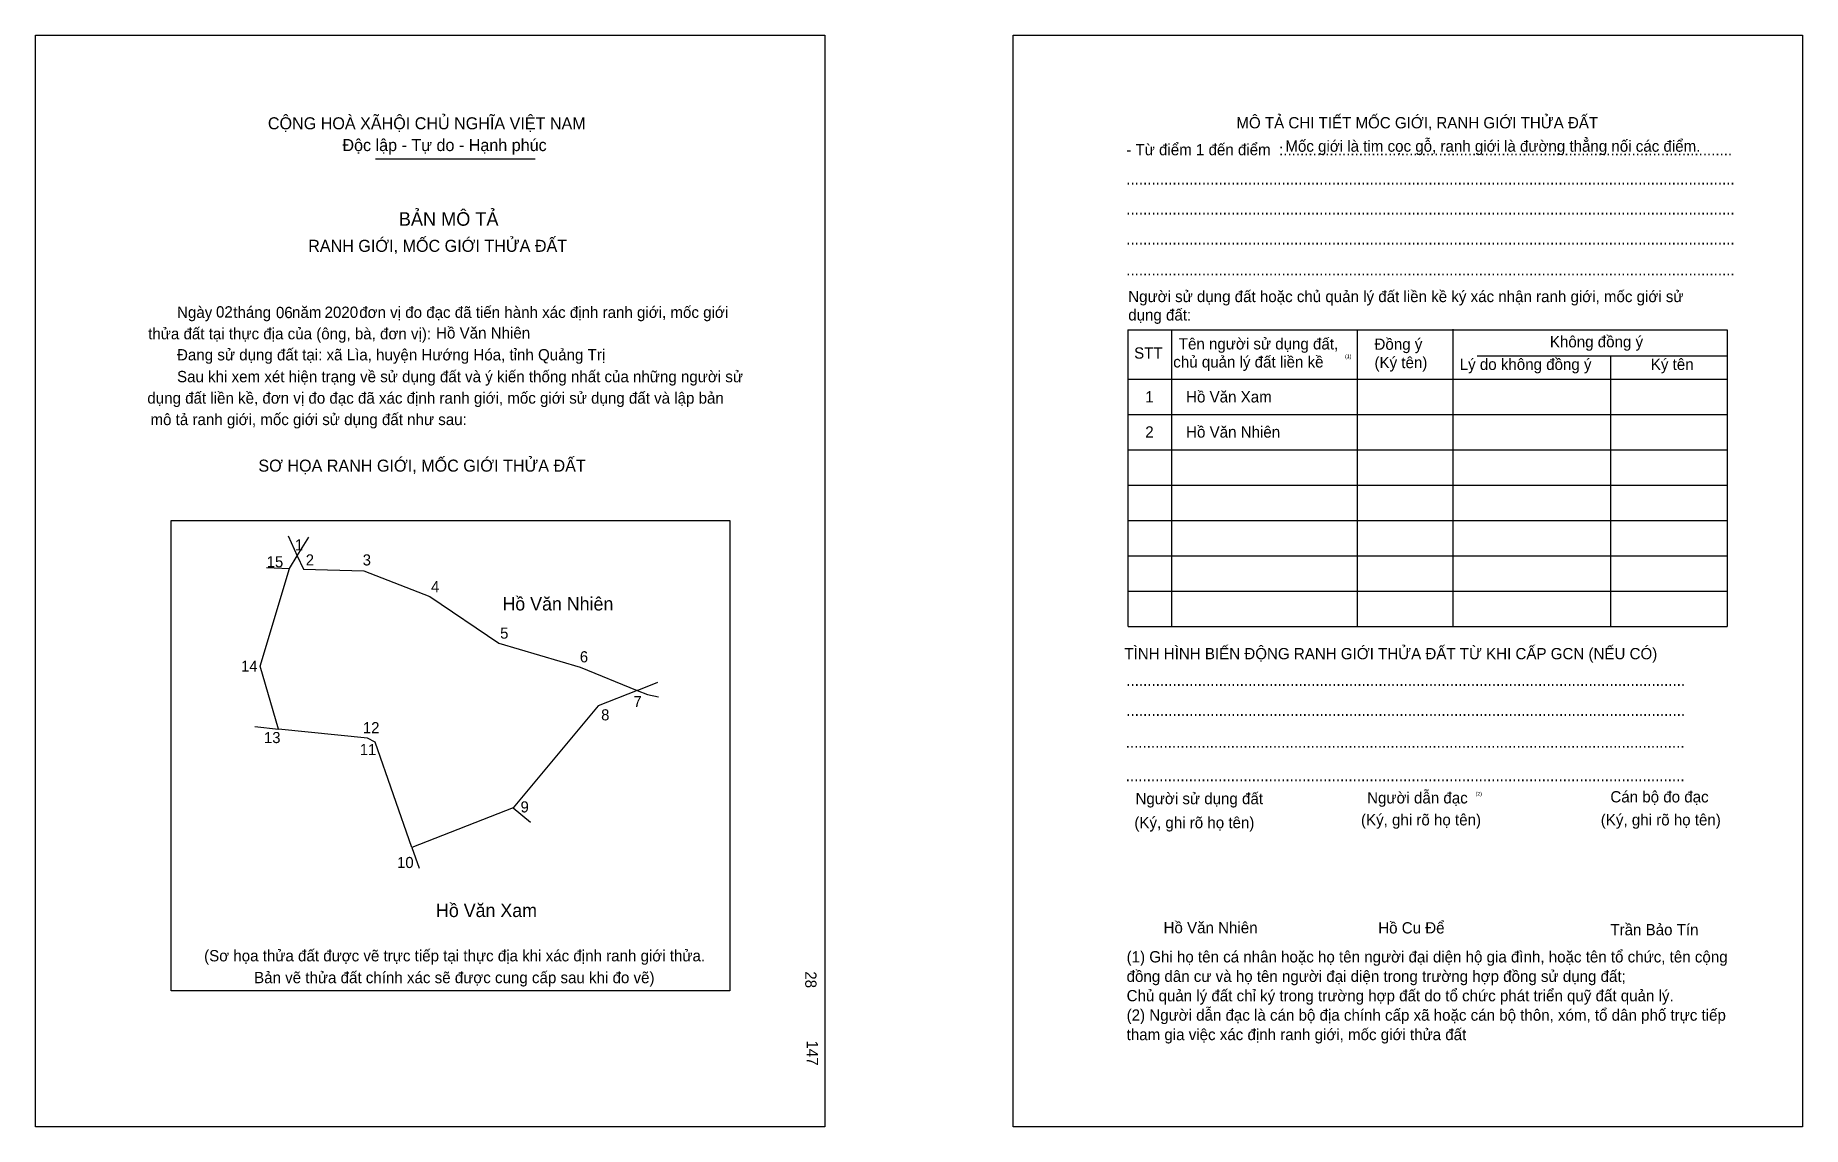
# Model space of a CAD drawing. Extents: x 548089 to 548656, y 1824116 to 1824466.
import ezdxf

# ---------------------------------------------------------------- set-up
doc = ezdxf.new("R2010")
doc.units = 0
for name, color, linetype in [('bmtKhungInTrang1', 7, 'Continuous'), ('bmtKhungInTrang2', 7, 'Continuous'), ('bmtNoiDung', 7, 'Continuous'), ('bmtTemplate', 7, 'Continuous'), ('CanhThua', 7, 'Continuous'), ('RauThua', 7, 'Continuous'), ('SoHieuDinhThua', 7, 'Continuous'), ('TenChuLanCan', 7, 'Continuous')]:
    doc.layers.add(name, color=color, linetype=linetype)

msp = doc.modelspace()

# ---------------------------------------------------------------- linework, layer by layer
at = {"layer": 'bmtKhungInTrang1'}
msp.add_lwpolyline([(548088.83, 1824466.08), (548341.99, 1824466.08), (548341.99, 1824115.92), (548088.83, 1824115.92)], close=True, dxfattribs=at)
at = {"layer": 'bmtKhungInTrang2'}
msp.add_lwpolyline([(548402.37, 1824466.08), (548655.53, 1824466.08), (548655.53, 1824115.92), (548402.37, 1824115.92)], close=True, dxfattribs=at)
at = {"layer": 'bmtTemplate'}
for p, q in [((548197.93, 1824426.4), (548249.12, 1824426.4)), ((548453.15, 1824371.64), (548453.15, 1824276.44)), ((548512.71, 1824371.64), (548512.71, 1824276.44)), ((548543.35, 1824371.75), (548543.35, 1824276.44)), ((548631.29, 1824371.64), (548631.29, 1824276.44)), ((548551.12, 1824363.25), (548631.29, 1824363.25)), ((548439.27, 1824355.77), (548631.29, 1824355.77)), ((548439.27, 1824344.44), (548631.29, 1824344.44)), ((548439.27, 1824333.11), (548631.29, 1824333.11)), ((548439.27, 1824321.77), (548631.29, 1824321.77)), ((548439.27, 1824310.44), (548631.29, 1824310.44)), ((548439.27, 1824299.11), (548631.29, 1824299.11)), ((548439.27, 1824287.78), (548631.29, 1824287.78)), ((548439.27, 1824276.44), (548631.29, 1824276.44))]:
    msp.add_line(p, q, dxfattribs=at)
for points in [[(548439.15, 1824371.64), (548631.29, 1824371.64)], [(548439.15, 1824371.64), (548439.15, 1824276.44)], [(548593.92, 1824363.14), (548593.92, 1824276.44)]]:
    msp.add_lwpolyline(points, dxfattribs=at)
msp.add_lwpolyline([(548132.39, 1824159.53), (548132.39, 1824310.43), (548311.52, 1824310.43), (548311.52, 1824159.53)], close=True, dxfattribs=at)
at = {"layer": 'CanhThua'}
for p, q in [((548170.34, 1824294.99), (548172.83, 1824299.04)), ((548172.83, 1824299.04), (548174.78, 1824294.8)), ((548160.9, 1824263.68), (548170.34, 1824294.99)), ((548174.78, 1824294.8), (548194.19, 1824294.27)), ((548194.19, 1824294.27), (548215.29, 1824286.04)), ((548215.29, 1824286.04), (548237.5, 1824271.06)), ((548237.5, 1824271.06), (548263.48, 1824263.32)), ((548166.83, 1824243.51), (548160.9, 1824263.68)), ((548263.48, 1824263.32), (548281.83, 1824255.88)), ((548281.83, 1824255.88), (548269.33, 1824250.95)), ((548269.33, 1824250.95), (548242.08, 1824218.21)), ((548195.39, 1824240.53), (548166.83, 1824243.51)), ((548197.85, 1824239.27), (548195.39, 1824240.53)), ((548209.6, 1824205.54), (548197.85, 1824239.27)), ((548242.08, 1824218.21), (548209.6, 1824205.54))]:
    msp.add_line(p, q, dxfattribs=at)
at = {"layer": 'RauThua'}
for p, q in [((548169.86, 1824305.51), (548172.83, 1824299.04)), ((548172.83, 1824299.04), (548176.55, 1824305.11)), ((548163, 1824295.3), (548170.34, 1824294.99)), ((548281.83, 1824255.88), (548288.44, 1824258.49)), ((548281.83, 1824255.88), (548285.11, 1824254.55)), ((548285.11, 1824254.55), (548288.61, 1824253.85)), ((548159.18, 1824244.29), (548166.83, 1824243.51)), ((548242.08, 1824218.21), (548247.56, 1824213.66)), ((548209.6, 1824205.54), (548211.93, 1824198.84))]:
    msp.add_line(p, q, dxfattribs=at)

# ---------------------------------------------------------------- texts
at = {"layer": 'bmtNoiDung'}
for s, height, p in [('02', 3.622, (548146.76, 1824375.54)), ('06', 3.622, (548165.97, 1824375.34)), ('2020', 3.622, (548181.56, 1824375.42)), ('Hồ Văn Nhiên', 3.6223, (548217.34, 1824368.8)), ('1', 3.62, (548444.72, 1824348.29)), ('Hồ Văn Xam ', 3.6223, (548457.83, 1824348.29)), ('2', 3.62, (548444.72, 1824337.01)), ('Hồ Văn Nhiên ', 3.6223, (548457.83, 1824337.01)), ('Hồ Văn Nhiên', 3.6223, (548450.59, 1824177.98))]:
    msp.add_text(s, height=height, dxfattribs=at).set_placement(p)
for s, p in [('28', (548335.69, 1824165.77)), ('147', (548336.2, 1824143.6))]:
    msp.add_text(s, height=3.622, rotation=270, dxfattribs=at).set_placement(p)
at = {"layer": 'bmtTemplate'}
for s, height, p in [('CỘNG HOÀ XÃHỘI CHỦ NGHĨA VIỆT NAM', 3.8638, (548163.4, 1824435.92)), ('MÔ TẢ CHI TIẾT MỐC GIỚI, RANH GIỚI THỬA ĐẤT', 3.6209, (548473.95, 1824436.23)), ('Độc lập - Tự do - Hạnh phúc', 3.8638, (548187.3, 1824428.94)), ('- Từ điểm 1 đến điểm  :...........................................................................................................', 3.62095, (548438.65, 1824427.6)), ('Mốc giới là tim cọc gỗ, ranh giới là đường thẳng nối các điểm.', 3.6209, (548489.66, 1824428.73)), ('.................................................................................................................................................', 3.62095, (548438.65, 1824418.21)), ('BẢN MÔ TẢ', 4.347, (548205.38, 1824404.99)), ('.................................................................................................................................................', 3.62095, (548438.65, 1824408.58)), ('RANH GIỚI, MỐC GIỚI THỬA ĐẤT', 3.8638, (548176.32, 1824396.61)), ('.................................................................................................................................................', 3.62095, (548438.65, 1824398.95)), ('.................................................................................................................................................', 3.62095, (548438.65, 1824389.09)), ('Người sử dụng đất hoặc chủ quản lý đất liền kề ký xác nhận ranh giới, mốc giới sử', 3.6209, (548439.27, 1824380.48)), ('Ngày     tháng     năm         đơn vị đo đạc đã tiến hành xác định ranh giới, mốc giới ', 3.6223, (548134.26, 1824375.42)), ('dụng đất:', 3.621, (548439.27, 1824374.58)), ('thửa đất tại thực địa của (ông, bà, đơn vị):', 3.6223, (548125.02, 1824368.54)), ('Tên người sử dụng đất,', 3.6209, (548455.49, 1824365.29)), ('Đồng ý', 3.621, (548518.24, 1824365.18)), ('Không đồng ý', 3.6209, (548574.48, 1824365.97)), ('Đang sử dụng đất tại: xã Lìa, huyện Hướng Hóa, tỉnh Quảng Trị', 3.6223, (548134.26, 1824361.78)), ('STT', 3.621, (548441.16, 1824362.35)), ('chủ quản lý đất liền kề', 3.6209, (548453.71, 1824359.5)), ('(1)', 1.207, (548508.79, 1824362.48)), ('(Ký tên)', 3.621, (548518.24, 1824359.29)), ('Lý do không đồng ý', 3.6209, (548545.56, 1824358.72)), ('Ký tên', 3.621, (548606.84, 1824358.72)), ('Sau khi xem xét hiện trạng về sử dụng đất và ý kiến thống nhất của những người sử ', 3.6223, (548134.26, 1824354.78)), ('dụng đất liền kề, đơn vị đo đạc đã xác định ranh giới, mốc giới sử dụng đất và lập bản', 3.6223, (548124.75, 1824347.9)), ('mô tả ranh giới, mốc giới sử dụng đất như sau:', 3.6223, (548125.75, 1824341.02)), ('SƠ HỌA RANH GIỚI, MỐC GIỚI THỬA ĐẤT', 3.8638, (548160.35, 1824326.08)), ('TÌNH HÌNH BIẾN ĐỘNG RANH GIỚI THỬA ĐẤT TỪ KHI CẤP GCN (NẾU CÓ)', 3.6209, (548438.04, 1824265.88)), ('.....................................................................................................................................', 3.62638, (548438.65, 1824257.35)), ('.....................................................................................................................................', 3.62638, (548438.65, 1824247.72)), ('.....................................................................................................................................', 3.62638, (548438.47, 1824237.52)), ('.....................................................................................................................................', 3.62638, (548438.47, 1824226.76)), ('Người sử dụng đất', 3.6209, (548441.61, 1824219.39)), ('Người dẫn đạc', 3.6209, (548515.88, 1824219.62)), ('(2)', 1.207, (548550.65, 1824222.12)), ('Cán bộ đo đạc', 3.6209, (548593.88, 1824219.96)), ('(Ký, ghi rõ họ tên)', 3.6209, (548441.24, 1824211.69)), ('(Ký, ghi rõ họ tên)', 3.6209, (548513.91, 1824212.59)), ('(Ký, ghi rõ họ tên)', 3.6209, (548590.8, 1824212.59)), ('Hồ Cu Để', 3.621, (548519.44, 1824177.91)), ('Trần Bảo Tín', 3.6209, (548593.88, 1824177.32)), ('(Sơ họa thửa đất được vẽ trực tiếp tại thực địa khi xác định ranh giới thửa.', 3.6223, (548142.95, 1824168.96)), ('(1) Ghi họ tên cá nhân hoặc họ tên người đại diện hộ gia đình, hoặc tên tổ chức, tên cộng', 3.6209, (548438.76, 1824168.62)), ('Bản vẽ thửa đất chính xác sẽ được cung cấp sau khi đo vẽ)', 3.6223, (548158.97, 1824161.96)), ('đồng dân cư và họ tên người đại diện trong trường hợp đồng sử dụng đất;', 3.6209, (548438.76, 1824162.38)), ('Chủ quản lý đất chỉ ký trong trường hợp đất do tổ chức phát triển quỹ đất quản lý.', 3.6209, (548438.76, 1824156.15)), ('(2) Người dẫn đạc là cán bộ địa chính cấp xã hoặc cán bộ thôn, xóm, tổ dân phố trực tiếp', 3.6209, (548438.76, 1824149.92)), ('tham gia việc xác định ranh giới, mốc giới thửa đất', 3.6209, (548438.76, 1824143.68))]:
    msp.add_text(s, height=height, dxfattribs=at).set_placement(p)
at = {"layer": 'SoHieuDinhThua'}
for s, height, p in [('1', 3.56, (548172.05, 1824300.82)), ('15', 3.559, (548163.02, 1824295.4)), ('2', 3.56, (548175.54, 1824295.99)), ('3', 3.56, (548193.8, 1824295.98)), ('4', 3.56, (548215.72, 1824287.41)), ('5', 3.56, (548237.88, 1824272.5)), ('14', 3.559, (548154.8, 1824261.91)), ('6', 3.56, (548263.44, 1824264.9)), ('7', 3.56, (548280.61, 1824250.54)), ('8', 3.56, (548270.26, 1824246.28)), ('13', 3.559, (548162.15, 1824238.99)), ('12', 3.559, (548193.88, 1824242.16)), ('11', 3.559, (548192.86, 1824235.15)), ('9', 3.56, (548244.42, 1824216.75)), ('10', 3.559, (548204.83, 1824198.91))]:
    msp.add_text(s, height=height, dxfattribs=at).set_placement(p)
at = {"layer": 'TenChuLanCan'}
for s, height, p in [('Hồ Văn Nhiên', 4.2713, (548238.61, 1824281.55)), ('Hồ Văn Xam', 4.271, (548217.31, 1824183.18))]:
    msp.add_text(s, height=height, dxfattribs=at).set_placement(p)

doc.saveas('drawing.dxf')
